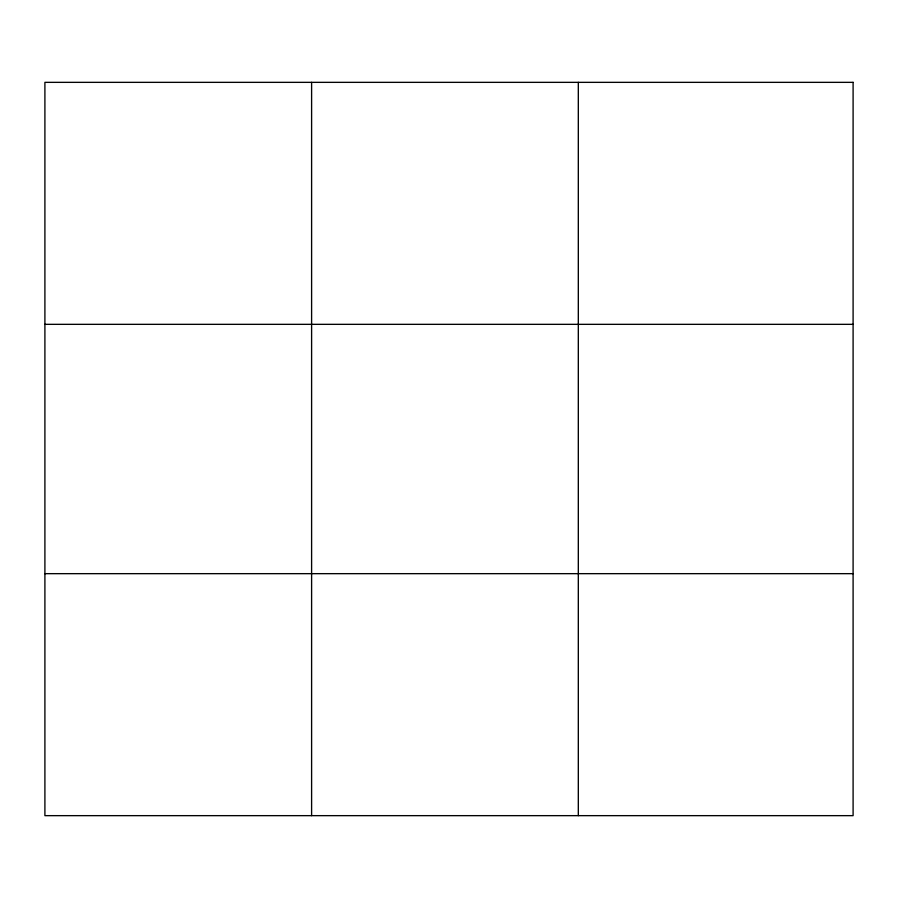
<?xml version="1.0" encoding="UTF-8"?>
<svg xmlns="http://www.w3.org/2000/svg" width="898" height="898" viewBox="0 0 898 898"><rect width="100%" height="100%" fill="white"/><g stroke="black" fill="none" stroke-linecap="round" stroke-linejoin="round"><path stroke-width="1.35" d="M311.606 815.653L311.606 82.347M578.312 815.653L578.312 82.347M44.9 324.335L853.1 324.335M44.9 573.665L853.1 573.665M853.1 82.347L853.1 815.653L44.9 815.653L44.9 82.347L853.1 82.347"/></g></svg>
